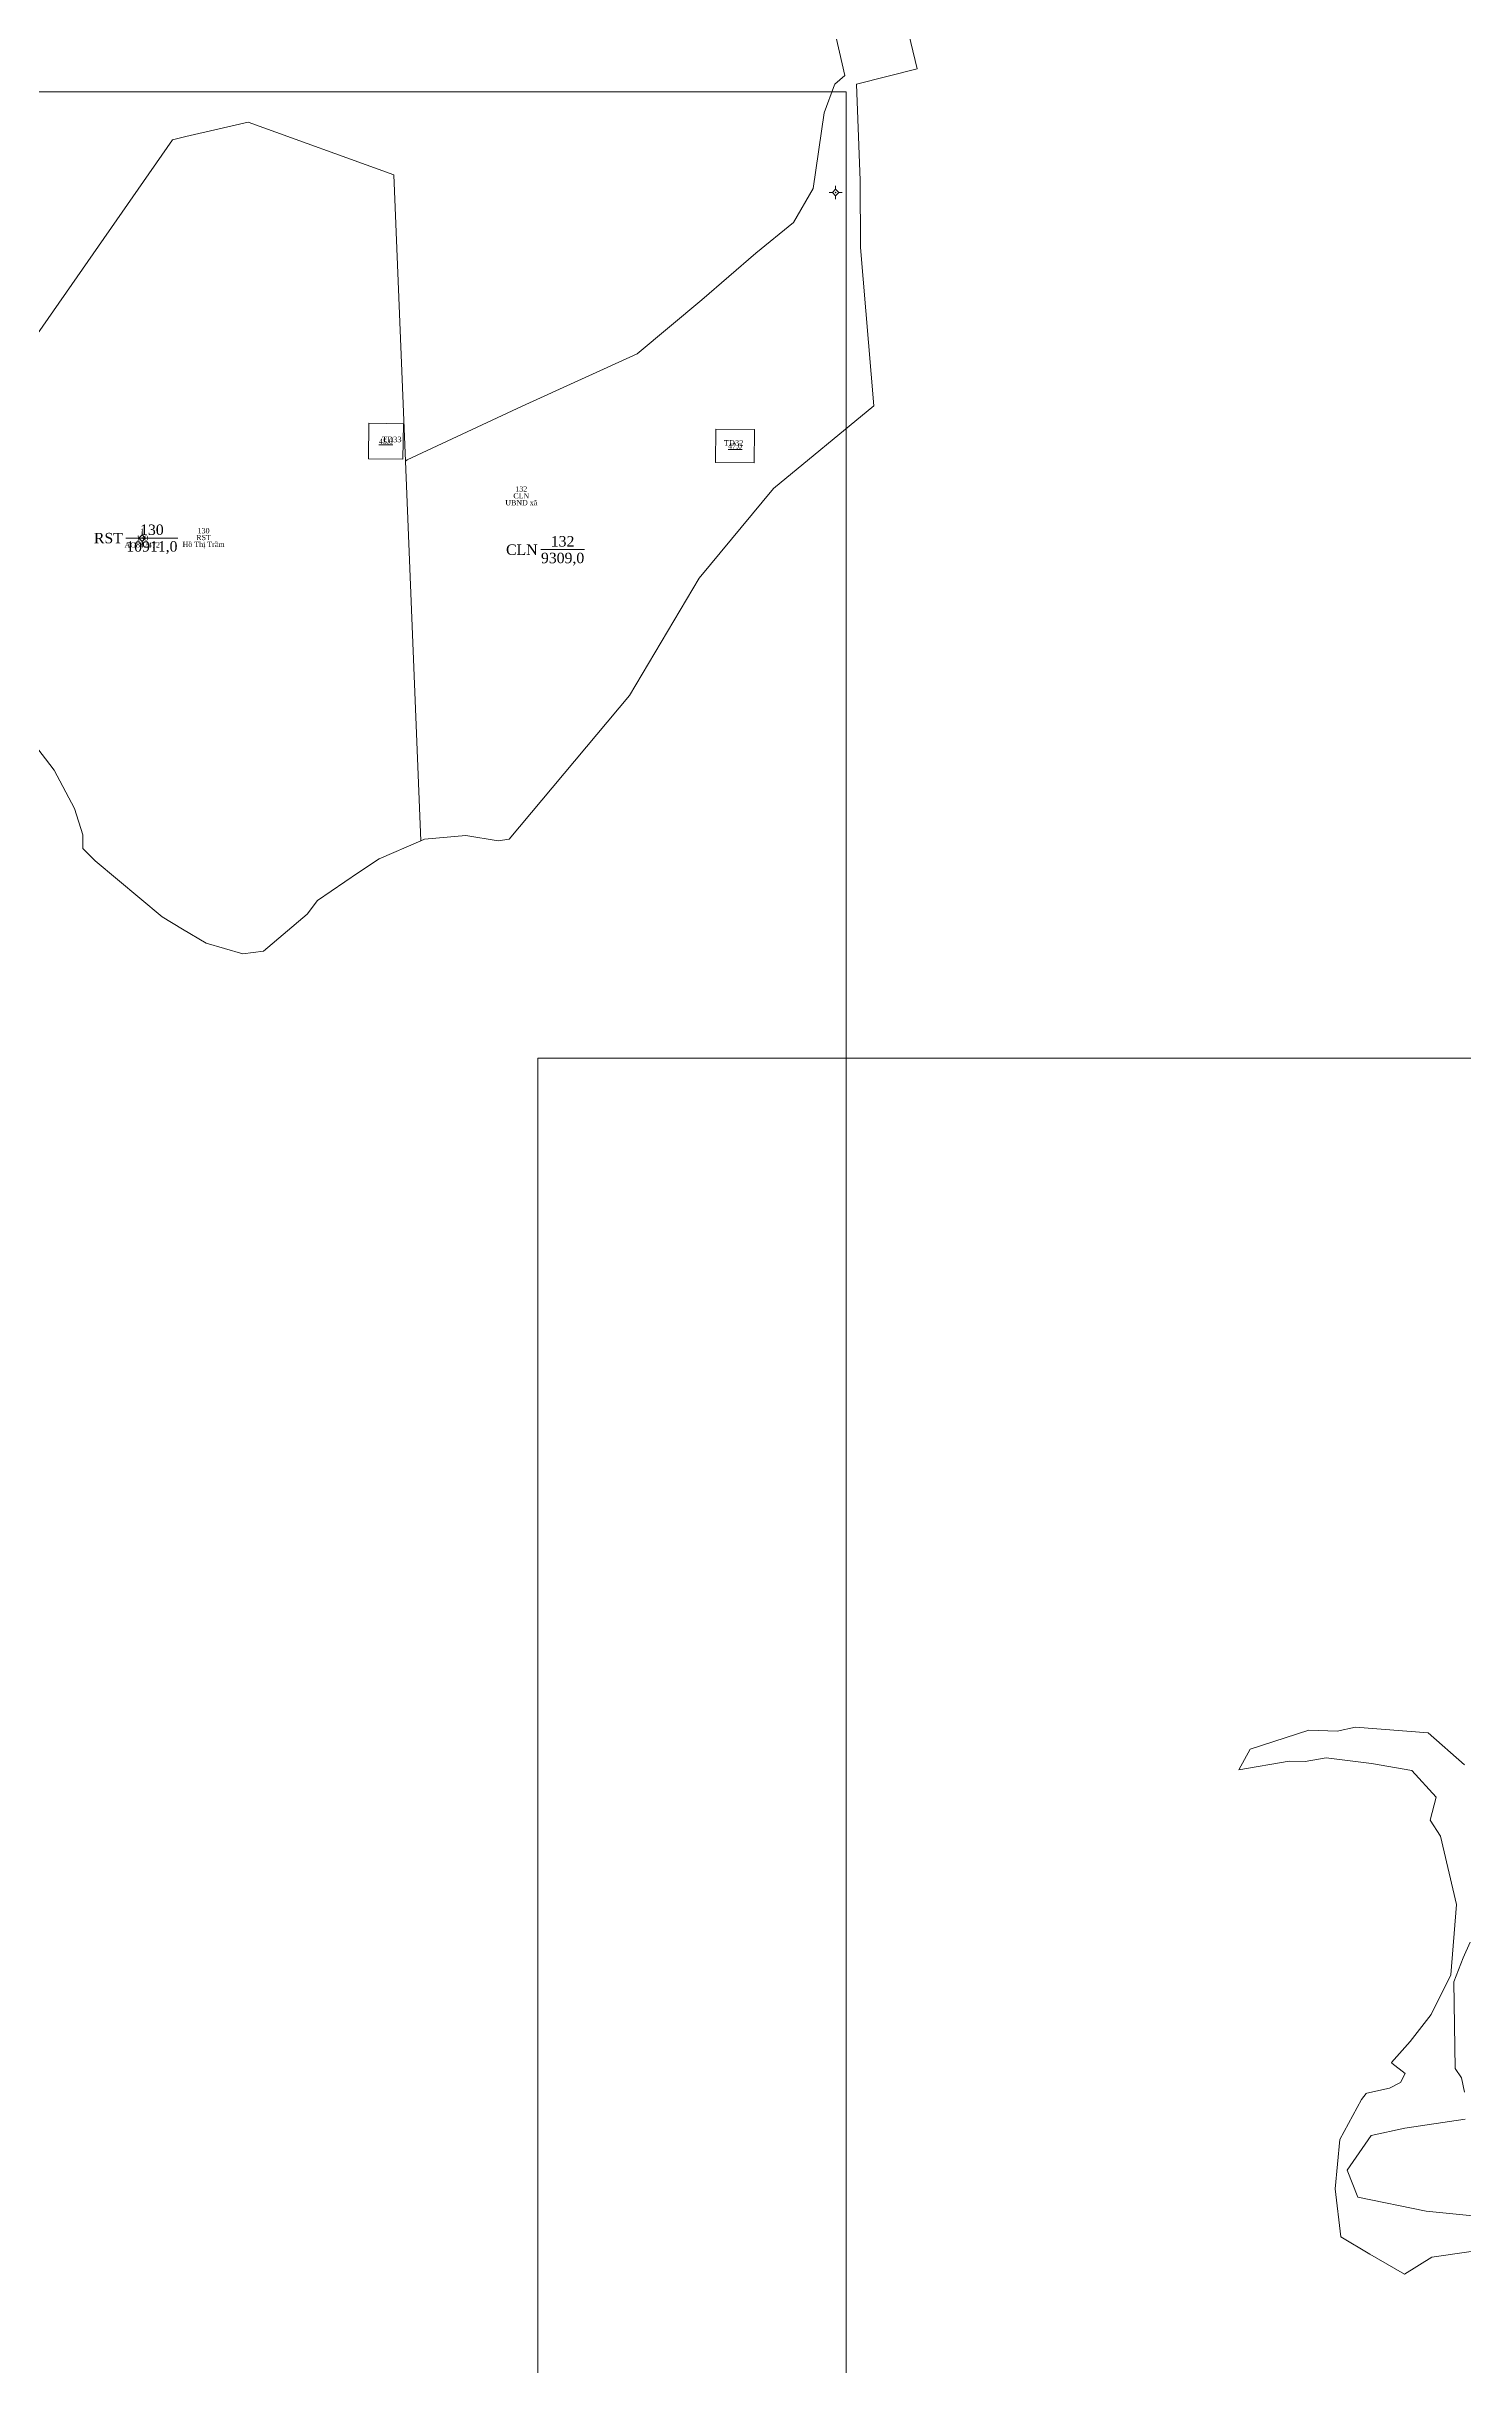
# Model space of a CAD drawing. Header units: metres. Extents: x 542180 to 550635, y 1840441 to 1846931.
# Drawn here: x 546343 to 546615, y 1842406.5 to 1842851.3 of the extents above; entities that cross this region are included whole.
import ezdxf
from ezdxf.enums import TextEntityAlignment as Align

# ---------------------------------------------------------------- set-up
doc = ezdxf.new("R2010")
doc.units = ezdxf.units.M
doc.header["$MEASUREMENT"] = 0
for name, color, linetype, lineweight in [('Level 10', 7, 'Continuous', 0), ('Level 11', 7, 'Continuous', 0), ('Level 13', 7, 'Continuous', 0), ('Level 15', 7, 'Continuous', 0), ('Level 19', 7, 'Continuous', 0), ('Level 2', 7, 'Continuous', 0), ('Level 28', 7, 'Continuous', 0), ('Level 30', 7, 'Continuous', 0), ('Level 4', 7, 'Continuous', 0), ('Level 5', 7, 'Continuous', 0), ('Level 62', 7, 'Continuous', 0)]:
    doc.layers.add(name, color=color, linetype=linetype, lineweight=lineweight)
doc.styles.add('Style-Times New Roman', font='times.ttf')

# ---------------------------------------------------------------- blocks, each defined once
blk = doc.blocks.new('CENTRD')
at = {"layer": 'Level 11', "linetype": 'Continuous', "lineweight": 0}
h = blk.add_hatch(color=1, dxfattribs=at)
edge = h.paths.add_edge_path()
edge.add_arc((0, 0), 1.5, 0, 360)
at = {"layer": 'Level 11', "color": 1, "linetype": 'Continuous', "lineweight": 0}
for p, q in [((-6.25, 0), (-12.5, 0)), ((0, 6.25), (-6.25, 0)), ((-6.25, 0), (0, -6.25)), ((0, 12.5), (0, 6.25)), ((6.25, 0), (0, 6.25)), ((0, -6.25), (6.25, 0)), ((12.5, 0), (6.25, 0)), ((0, -6.25), (0, -12.5))]:
    blk.add_line(p, q, dxfattribs=at)
blk = doc.blocks.new('N_THUA_12')
at = {"layer": 'Level 13', "color": 1, "linetype": 'Continuous', "lineweight": 0}
blk.add_line((-3.126027, 0), (6.835973, 0), dxfattribs=at)
at = {"layer": 'Level 13', "color": 5, "linetype": 'Continuous', "lineweight": 0, "style": 'Style-Times New Roman'}
blk.add_text('130', height=2, dxfattribs=at).set_placement((1.854973, 1.6), align=Align.MIDDLE_CENTER)
at = {"layer": 'Level 2', "color": 3, "linetype": 'Continuous', "lineweight": 0, "style": 'Style-Times New Roman'}
blk.add_text('RST', height=2, dxfattribs=at).set_placement((-3.726027, 0), align=Align.MIDDLE_RIGHT)
at = {"layer": 'Level 4', "color": 1, "linetype": 'Continuous', "lineweight": 0, "style": 'Style-Times New Roman'}
blk.add_text('10911,0', height=2, dxfattribs=at).set_placement((1.854973, -1.6), align=Align.MIDDLE_CENTER)
blk = doc.blocks.new('N_THUA_13')
at = {"layer": 'Level 13', "color": 1, "linetype": 'Continuous', "lineweight": 0}
blk.add_line((-2.047505, 0), (6.362495, 0), dxfattribs=at)
at = {"layer": 'Level 13', "color": 5, "linetype": 'Continuous', "lineweight": 0, "style": 'Style-Times New Roman'}
blk.add_text('132', height=2, dxfattribs=at).set_placement((2.157495, 1.6), align=Align.MIDDLE_CENTER)
at = {"layer": 'Level 2', "color": 3, "linetype": 'Continuous', "lineweight": 0, "style": 'Style-Times New Roman'}
blk.add_text('CLN', height=2, dxfattribs=at).set_placement((-2.647505, 0), align=Align.MIDDLE_RIGHT)
at = {"layer": 'Level 4', "color": 1, "linetype": 'Continuous', "lineweight": 0, "style": 'Style-Times New Roman'}
blk.add_text('9309,0', height=2, dxfattribs=at).set_placement((2.157495, -1.6), align=Align.MIDDLE_CENTER)

msp = doc.modelspace()

# ---------------------------------------------------------------- linework, layer by layer
at = {"layer": 'Level 10', "color": 7, "lineweight": 0}
msp.add_line((546411.9, 1842771.71), (546414.8327, 1842698.9138), dxfattribs=at)
at = {"layer": 'Level 10', "color": 7, "lineweight": 0, "flags": 128}
for points in [[(546411.9, 1842771.71), (546412.26, 1842771.96), (546434.32, 1842782.31), (546456.38, 1842792.31), (546468.79, 1842802.66), (546479.13, 1842811.62), (546486.37, 1842817.5), (546490.16, 1842824.05), (546492.23, 1842838.54), (546494.23, 1842843.91), (546494.29, 1842844.06), (546496.19, 1842845.71), (546485.76, 1842891.58), (546489.12, 1842905.01), (546498.07, 1842920.68), (546507.56, 1842928.82)], [(546414.8327, 1842698.9138), (546415.59, 1842699.24), (546423.47, 1842699.96), (546429.6948, 1842698.9252), (546431.8349, 1842699.2295), (546454.9, 1842726.79), (546468.26, 1842749.27), (546482.52, 1842766.49), (546501.78, 1842782.32), (546499.23, 1842812.71), (546499.18, 1842825.56), (546498.49, 1842844.05), (546510.08, 1842847.01), (546508.07, 1842855.45)], [(546411.9, 1842771.71), (546409.69, 1842826.66), (546381.73, 1842836.73), (546369.8, 1842833.97), (546367.19, 1842833.37), (546333.63, 1842785.24)], [(546327.91, 1842734.01), (546344.48, 1842712.45), (546348.42, 1842705.09), (546349.99, 1842700.09), (546349.99, 1842697.46), (546352.36, 1842695.1), (546365.23, 1842684.32), (546369.1233, 1842682.0053), (546373.64, 1842679.32), (546380.73, 1842677.22), (546384.68, 1842677.74), (546393.08, 1842684.84), (546395.01, 1842687.45), (546402.9252, 1842692.8136), (546406.86, 1842695.48), (546414.8327, 1842698.9138)], [(546624.39, 1842429.49), (546608.84, 1842427.29), (546603.62, 1842424.01), (546596.97, 1842427.87), (546591.3664, 1842431.1969), (546590.32, 1842440.41), (546591.23, 1842449.85), (546595.38, 1842457.54), (546596.2435, 1842458.6496), (546596.38, 1842458.76), (546600.75, 1842459.68), (546602.84, 1842460.75), (546603.77, 1842462.48), (546601.19, 1842464.48), (546601.1086, 1842464.6467), (546604.7, 1842468.63), (546608.73, 1842473.82), (546612.5, 1842481.46), (546613.56, 1842494.92), (546610.55, 1842508.05), (546608.5617, 1842511.1168), (546609.7, 1842515.52), (546605.05, 1842520.6), (546597.28, 1842521.97), (546588.58, 1842523.04), (546584.5332, 1842522.3408), (546581.48, 1842522.43), (546571.8516, 1842520.7213), (546574, 1842524.69), (546585.26, 1842528.35), (546590.71, 1842528.17), (546594.24, 1842528.91), (546608.14, 1842527.85), (546615.12, 1842521.69)], [(546616.21, 1842487.67), (546614.88, 1842484.66), (546613.11, 1842480.1), (546613.32, 1842463.48), (546614.53, 1842461.65), (546615.11, 1842458.92)], [(546615.26, 1842453.73), (546603.7, 1842452.02), (546597.21, 1842450.59), (546592.64, 1842443.97), (546594.68, 1842438.78), (546607.77, 1842436.1), (546645.47, 1842432.35)]]:
    msp.add_lwpolyline(points, dxfattribs=at)
at = {"layer": 'Level 30', "color": 5, "linetype": 'Continuous', "lineweight": 0, "flags": 128}
for points in [[(546411.5046, 1842778.9068), (546404.9052, 1842778.9951), (546404.8142, 1842772.1957), (546411.4136, 1842772.1074), (546411.5046, 1842778.9068)], [(546478.8972, 1842777.8022), (546471.4978, 1842777.8989), (546471.4142, 1842771.4995), (546478.8135, 1842771.4027), (546478.8972, 1842777.8022)]]:
    msp.add_lwpolyline(points, dxfattribs=at)
at = {"layer": 'Level 62', "color": 7, "linetype": 'Continuous', "lineweight": 0}
msp.add_line((546496.4794, 1842329.5176), (546496.4794, 1842657.229), dxfattribs=at)
at = {"layer": 'Level 62', "color": 7, "linetype": 'Continuous', "lineweight": 0, "flags": 128}
for points in [[(546229.9491, 1842842.5369), (546496.4794, 1842842.5369), (546496.4794, 1842657.229)], [(546437.2922, 1842323.3465), (546437.2922, 1842657.229), (546496.4794, 1842657.229)], [(546496.4794, 1842657.229), (547267.2922, 1842657.229), (547267.2922, 1842276.5675)]]:
    msp.add_lwpolyline(points, dxfattribs=at)

# ---------------------------------------------------------------- block references
at = {"layer": 'Level 11', "color": 1, "linetype": 'Continuous', "lineweight": 0, "xscale": 0.1, "yscale": 0.1, "zscale": 0.1}
for p in [(546494.45, 1842823.26), (546361.4, 1842756.98)]:
    msp.add_blockref('CENTRD', p, dxfattribs=at)
at = {"layer": 'Level 2', "color": 3, "linetype": 'Continuous', "lineweight": 0}
for name, p in [('N_THUA_12', (546361.4, 1842756.98)), ('N_THUA_13', (546439.90485, 1842754.765005))]:
    msp.add_blockref(name, p, dxfattribs=at)

# ---------------------------------------------------------------- texts
at = {"layer": 'Level 15', "color": 1, "linetype": 'Continuous', "lineweight": 0, "char_height": 1, "attachment_point": 5, "line_spacing_factor": 0.790495, "style": 'Style-Times New Roman'}
for s, insert in [('132\\PCLN\\PUBND xã', (546434.13885, 1842765.07449)), ('130\\PRST\\PHồ Thị Trầm', (546373.174075, 1842756.962252))]:
    msp.add_mtext(s, dxfattribs=dict(at, insert=insert))
at = {"layer": 'Level 19', "color": 2, "linetype": 'Continuous', "lineweight": 0, "insert": (546361.4, 1842756.98), "char_height": 1, "attachment_point": 5, "line_spacing_factor": 0.790495, "style": 'Style-Times New Roman'}
msp.add_mtext('1\\P130\\PAO842472', dxfattribs=at)
at = {"layer": 'Level 28', "color": 1, "lineweight": 0, "style": 'Style-Times New Roman'}
for s, p in [('TD33', (546407.391109, 1842775.375332)), ('TD32', (546472.98803, 1842774.69509))]:
    msp.add_text(s, height=1.069944, dxfattribs=at).set_placement(p)
at = {"layer": 'Level 5', "color": 5, "linetype": 'Continuous', "lineweight": 0, "style": 'Style-Times New Roman'}
for s, p in [('%%u45,0%%U', (546408.1594, 1842775.55125)), ('%%u47,0%%U', (546475.155685, 1842774.650832))]:
    msp.add_text(s, height=1, dxfattribs=at).set_placement(p, align=Align.MIDDLE_CENTER)

doc.saveas('drawing.dxf')
